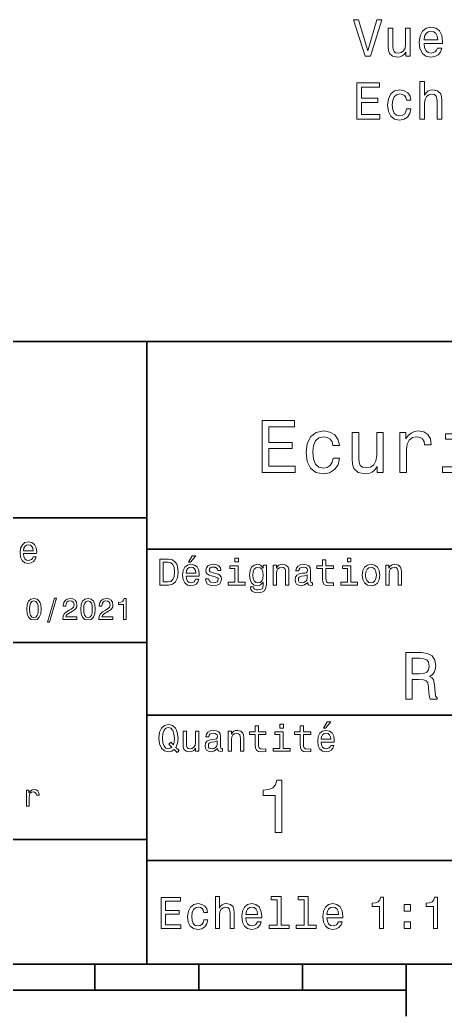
# Model space of a CAD drawing. Extents: x 0 to 420, y 0 to 297.
# Drawn here: x 272.8 to 313.7, y 5 to 101 of the extents above; entities that cross this region are included whole.
import ezdxf

# ---------------------------------------------------------------- set-up
doc = ezdxf.new("R2010")
doc.units = 0

msp = doc.modelspace()

# ---------------------------------------------------------------- linework, layer by layer
at = {"color": 7, "lineweight": 35}
for p, q in [((220, 70), (410, 70)), ((285, 10), (285, 70)), ((220, 53), (285, 53)), ((285, 50), (410, 50)), ((220, 41), (285, 41)), ((285, 34), (410, 34)), ((220, 22), (285, 22)), ((285, 20), (410, 20)), ((10, 10), (410, 10)), ((220, 10), (410, 10)), ((110, 7.5), (310, 7.5))]:
    msp.add_line(p, q, dxfattribs=at)
at = {"color": 7, "lineweight": 35, "ltscale": 0.0625}
for p, q in [((280, 10), (280, 7.5)), ((290, 10), (290, 7.5)), ((300, 10), (300, 7.5))]:
    msp.add_line(p, q, dxfattribs=at)
at = {"color": 7, "lineweight": 35, "ltscale": 0.125}
msp.add_line((310, 10), (310, 5), dxfattribs=at)
at = {"color": 7, "lineweight": 13}
for points in [[(307.171234, 100.991592), (306.293701, 98.011047), (305.390961, 100.991592), (304.911865, 100.991592), (306.041534, 97.486549), (306.545868, 97.486549), (307.65033, 100.991592)], [(310.373688, 100.194763), (309.929871, 100.194763), (309.929871, 98.631363), (309.879456, 98.26825), (309.733185, 98.006004), (309.506256, 97.84462), (309.208679, 97.794189), (308.971649, 97.834534), (308.820374, 97.955566), (308.734619, 98.162338), (308.714447, 98.454849), (308.714447, 100.194763), (308.27066, 100.194763), (308.27066, 98.414505), (308.285797, 98.056435), (308.381592, 97.758881), (308.674103, 97.486549), (309.143127, 97.390732), (309.395294, 97.426033), (309.612152, 97.516808), (309.798737, 97.673149), (309.950043, 97.900093), (309.950043, 97.486549), (310.373688, 97.486549)], [(311.710144, 98.712051), (313.485352, 98.712051), (313.490387, 98.918823), (313.409698, 99.498795), (313.187805, 99.932518), (312.834778, 100.194763), (312.365753, 100.290581), (311.90683, 100.18972), (311.553802, 99.907295), (311.326843, 99.448364), (311.246155, 98.843178), (311.321808, 98.222862), (311.548737, 97.768967), (311.896729, 97.486549), (312.350616, 97.390732), (312.743988, 97.456291), (313.066772, 97.627762), (313.303802, 97.900093), (313.439972, 98.263206), (313.00119, 98.263206), (312.910431, 98.061478), (312.779297, 97.910179), (312.406097, 97.789146), (312.118622, 97.84462), (311.901764, 98.021133), (311.760559, 98.308594), (311.710144, 98.696922)], [(311.710144, 99.085251), (311.765625, 99.433235), (311.901764, 99.690437), (312.108551, 99.846779), (312.38089, 99.902252), (312.648163, 99.846779), (312.85495, 99.690437), (312.981018, 99.433235), (313.026428, 99.085251)], [(311.321808, 91.43972), (311.765625, 91.43972), (311.765625, 93.00312), (311.811005, 93.361191), (311.957245, 93.623436), (312.184204, 93.784821), (312.486786, 93.845337), (312.728851, 93.794907), (312.880157, 93.658737), (312.955811, 93.431793), (312.981018, 93.129204), (312.981018, 91.43972), (313.424835, 91.43972), (313.424835, 93.219978), (313.404663, 93.578049), (313.313873, 93.875603), (313.016327, 94.147934), (312.552368, 94.243752), (312.300201, 94.20845), (312.083344, 94.112633), (311.901764, 93.961334), (311.765625, 93.754562), (311.765625, 95.06076), (311.321808, 95.06076)], [(305.234619, 91.43972), (307.453644, 91.43972), (307.453644, 91.86335), (305.698608, 91.86335), (305.698608, 93.048508), (307.261993, 93.048508), (307.261993, 93.467094), (305.698608, 93.467094), (305.698608, 94.51609), (307.4133, 94.51609), (307.4133, 94.93972), (305.234619, 94.93972)], [(310.010559, 93.250237), (310.449341, 93.250237), (310.358551, 93.653694), (310.141693, 93.97142), (309.803802, 94.168106), (309.365021, 94.243752), (308.88089, 94.142891), (308.512726, 93.860466), (308.280731, 93.401535), (308.200043, 92.786263), (308.275696, 92.176033), (308.502655, 91.722137), (308.860718, 91.43972), (309.349915, 91.343903), (309.78363, 91.419548), (310.121521, 91.631363), (310.353516, 91.964218), (310.454376, 92.40802), (310.030731, 92.40802), (309.955078, 92.125603), (309.813873, 91.91378), (309.612152, 91.782661), (309.365021, 91.742317), (309.057404, 91.807877), (308.83548, 92.009605), (308.699341, 92.337418), (308.653931, 92.801392), (308.699341, 93.25528), (308.840546, 93.583092), (309.067474, 93.784821), (309.365021, 93.855423), (309.627289, 93.810036), (309.823975, 93.694046), (309.955078, 93.502403)], [(296.109497, 57.381123), (299.279541, 57.381123), (299.279541, 57.986309), (296.772339, 57.986309), (296.772339, 59.679394), (299.005768, 59.679394), (299.005768, 60.277374), (296.772339, 60.277374), (296.772339, 61.775936), (299.221893, 61.775936), (299.221893, 62.381123), (296.109497, 62.381123)], [(302.932281, 59.967579), (303.559082, 59.967579), (303.429382, 60.543945), (303.119598, 60.997837), (302.636871, 61.278816), (302.010071, 61.386887), (301.318451, 61.242794), (300.792511, 60.839336), (300.46109, 60.183716), (300.345825, 59.304752), (300.453888, 58.432995), (300.778107, 57.78458), (301.289612, 57.381123), (301.988464, 57.244236), (302.608063, 57.352303), (303.09079, 57.6549), (303.42218, 58.130402), (303.566284, 58.764408), (302.96109, 58.764408), (302.853027, 58.36095), (302.651306, 58.058357), (302.363098, 57.871037), (302.010071, 57.8134), (301.570618, 57.907059), (301.253601, 58.195244), (301.059082, 58.663544), (300.994232, 59.326366), (301.059082, 59.974781), (301.260803, 60.443081), (301.585022, 60.731266), (302.010071, 60.83213), (302.384735, 60.767288), (302.66571, 60.601585), (302.853027, 60.327808)], [(307.788177, 61.25), (307.154175, 61.25), (307.154175, 59.016571), (307.082123, 58.497837), (306.873199, 58.123196), (306.548981, 57.892651), (306.123901, 57.820602), (305.785309, 57.878242), (305.569153, 58.051151), (305.446686, 58.346542), (305.417877, 58.764408), (305.417877, 61.25), (304.783875, 61.25), (304.783875, 58.706772), (304.805481, 58.195244), (304.942352, 57.770172), (305.360229, 57.381123), (306.030243, 57.244236), (306.390503, 57.294666), (306.700287, 57.424351), (306.966858, 57.647694), (307.182983, 57.971901), (307.182983, 57.381123), (307.788177, 57.381123)], [(309.380402, 57.381123), (310.014404, 57.381123), (310.014404, 59.592937), (310.079254, 60.12608), (310.273773, 60.507923), (310.59079, 60.738472), (311.015839, 60.817722), (311.332855, 60.767288), (311.570618, 60.623199), (311.714691, 60.378242), (311.765137, 60.046829), (312.406342, 60.046829), (312.319885, 60.630402), (312.082123, 61.048271), (311.685883, 61.30043), (311.145538, 61.386887), (310.778107, 61.32925), (310.46109, 61.185158), (310.180115, 60.940201), (309.956757, 60.608788), (309.956757, 61.25), (309.380402, 61.25)], [(315.417877, 57.914265), (315.417877, 61.120316), (313.789612, 61.120316), (313.789612, 60.579971), (314.783875, 60.579971), (314.783875, 57.914265), (313.48703, 57.914265), (313.48703, 57.381123), (316.729095, 57.381123), (316.729095, 57.914265)], [(273.121765, 49.565922), (274.389771, 49.565922), (274.393372, 49.713619), (274.335724, 50.127884), (274.177246, 50.437683), (273.925079, 50.625), (273.590057, 50.693443), (273.262238, 50.621399), (273.010101, 50.41967), (272.847992, 50.091862), (272.790344, 49.659584), (272.844391, 49.216499), (273.00647, 48.892292), (273.255035, 48.690563), (273.579254, 48.62212), (273.860229, 48.668949), (274.09079, 48.791428), (274.260101, 48.98595), (274.357361, 49.245319), (274.043945, 49.245319), (273.979095, 49.101227), (273.885437, 48.993156), (273.618866, 48.9067), (273.413544, 48.946327), (273.258636, 49.072407), (273.157776, 49.27774), (273.121765, 49.555115)], [(273.121765, 49.832493), (273.161377, 50.081055), (273.258636, 50.264771), (273.406342, 50.376442), (273.600861, 50.416069), (273.791779, 50.376442), (273.939484, 50.264771), (274.029541, 50.081055), (274.061951, 49.832493)], [(287.080688, 49.030979), (286.248566, 49.030979), (286.248566, 46.530979), (287.080688, 46.530979), (287.473328, 46.610229), (287.765137, 46.851585), (287.945251, 47.244236), (288.010101, 47.780979), (287.952454, 48.328529), (287.880402, 48.544666), (287.779541, 48.717579), (287.487762, 48.951729), (287.296844, 49.009365)], [(289.004333, 48.728386), (289.216858, 48.728386), (289.71759, 49.340778), (289.364563, 49.340778)], [(293.824219, 49.117435), (293.489197, 49.117435), (293.489197, 48.757202), (293.824219, 48.757202)], [(301.943817, 48.130402), (301.943817, 47.161381), (301.965424, 46.84798), (302.066284, 46.631844), (302.268005, 46.505764), (302.610229, 46.462536), (302.984863, 46.480545), (302.984863, 46.754322), (302.71109, 46.732708), (302.462524, 46.761528), (302.329254, 46.851585), (302.271606, 47.00288), (302.260803, 47.215416), (302.260803, 48.130402), (302.984863, 48.130402), (302.984863, 48.400574), (302.260803, 48.400574), (302.260803, 48.966137), (301.943817, 48.966137), (301.943817, 48.400574), (301.39624, 48.400574), (301.39624, 48.130402)], [(304.667145, 49.117435), (304.332123, 49.117435), (304.332123, 48.757202), (304.667145, 48.757202)], [(287.055481, 48.731987), (287.329254, 48.677952), (287.516571, 48.512245), (287.628235, 48.216858), (287.664276, 47.780979), (287.624634, 47.359509), (287.51297, 47.064121), (287.322052, 46.887608), (287.055481, 46.829971), (286.583588, 46.829971), (286.583588, 48.731987)], [(288.784576, 47.406338), (290.052582, 47.406338), (290.056183, 47.554035), (289.998566, 47.9683), (289.840057, 48.278099), (289.587891, 48.465416), (289.252869, 48.533859), (288.925079, 48.461815), (288.672913, 48.260086), (288.510803, 47.932278), (288.453156, 47.5), (288.507202, 47.056915), (288.669312, 46.732708), (288.917877, 46.530979), (289.242065, 46.462536), (289.523041, 46.509365), (289.753601, 46.631844), (289.922913, 46.826366), (290.020172, 47.085735), (289.706787, 47.085735), (289.641937, 46.941643), (289.548279, 46.833572), (289.281708, 46.747116), (289.076355, 46.786743), (288.921478, 46.912823), (288.820618, 47.118156), (288.784576, 47.395531)], [(288.784576, 47.672909), (288.824219, 47.921471), (288.921478, 48.105186), (289.069153, 48.216858), (289.263702, 48.256485), (289.45462, 48.216858), (289.602295, 48.105186), (289.692352, 47.921471), (289.724792, 47.672909)], [(291.623199, 47.658501), (291.317017, 47.730545), (291.090057, 47.8134), (291.014404, 47.982708), (291.036011, 48.101585), (291.111664, 48.188038), (291.234161, 48.242073), (291.410675, 48.263687), (291.579956, 48.242073), (291.713257, 48.177231), (291.799713, 48.079971), (291.835724, 47.950287), (292.145538, 47.950287), (292.145538, 47.957493), (292.091492, 48.191643), (291.943817, 48.375359), (291.713257, 48.490635), (291.410675, 48.533859), (291.104462, 48.490635), (290.881134, 48.371758), (290.740631, 48.195244), (290.697418, 47.971901), (290.729828, 47.755764), (290.830688, 47.604465), (290.996399, 47.496399), (291.237762, 47.42075), (291.59079, 47.334293), (291.806915, 47.244236), (291.864563, 47.172188), (291.886169, 47.064121), (291.85376, 46.930836), (291.767303, 46.829971), (291.626801, 46.765129), (291.439484, 46.743515), (291.241364, 46.765129), (291.09726, 46.840778), (291, 46.963257), (290.960388, 47.132565), (290.654175, 47.132565), (290.70462, 46.844379), (290.852295, 46.635445), (291.086456, 46.509365), (291.410675, 46.462536), (291.749268, 46.509365), (291.997833, 46.635445), (292.149139, 46.837173), (292.203156, 47.100143), (292.163544, 47.327087), (292.05188, 47.481987), (291.868164, 47.582851)], [(293.813416, 46.79755), (293.813416, 48.400574), (292.999268, 48.400574), (292.999268, 48.130402), (293.496399, 48.130402), (293.496399, 46.79755), (292.847992, 46.79755), (292.847992, 46.530979), (294.469025, 46.530979), (294.469025, 46.79755)], [(296.518738, 46.617435), (296.518738, 48.465416), (296.216125, 48.465416), (296.216125, 48.152016), (295.96759, 48.4366), (295.816284, 48.508644), (295.646973, 48.533859), (295.34079, 48.461815), (295.103027, 48.260086), (294.94812, 47.935879), (294.894104, 47.5), (294.94812, 47.060516), (295.103027, 46.736309), (295.34079, 46.530979), (295.646973, 46.462536), (295.819885, 46.487751), (295.963989, 46.552593), (296.216125, 46.826366), (296.216125, 46.552593), (296.187317, 46.336456), (296.108063, 46.181557), (295.956787, 46.091499), (295.729828, 46.059078), (295.531708, 46.080692), (295.391205, 46.134727), (295.30835, 46.228386), (295.283142, 46.354465), (294.976959, 46.354465), (294.976959, 46.340057), (295.023773, 46.109509), (295.167877, 45.9366), (295.398407, 45.824928), (295.711823, 45.785301), (296.086456, 45.839336), (296.335022, 45.990635), (296.475494, 46.253601)], [(295.221893, 47.5), (295.254333, 47.820606), (295.351593, 48.058357), (295.502869, 48.198845), (295.70462, 48.249279), (295.917145, 48.198845), (296.075653, 48.058357), (296.172913, 47.820606), (296.208923, 47.5), (296.172913, 47.172188), (296.075653, 46.938038), (295.917145, 46.793949), (295.70462, 46.747116), (295.502869, 46.793949), (295.351593, 46.938038), (295.254333, 47.175793)], [(297.181549, 46.530979), (297.498566, 46.530979), (297.498566, 47.647694), (297.530975, 47.903458), (297.635437, 48.090778), (297.797546, 48.206051), (298.013702, 48.249279), (298.186584, 48.213257), (298.294678, 48.115993), (298.348694, 47.953888), (298.366699, 47.737751), (298.366699, 46.530979), (298.683716, 46.530979), (298.683716, 47.802593), (298.669312, 48.058357), (298.604462, 48.270893), (298.391937, 48.465416), (298.060516, 48.533859), (297.876801, 48.508644), (297.721893, 48.440201), (297.588623, 48.324928), (297.484161, 48.170029), (297.484161, 48.465416), (297.181549, 48.465416)], [(300.499268, 46.783142), (300.499268, 46.772335), (300.517303, 46.649857), (300.57132, 46.5634), (300.798279, 46.494957), (300.974792, 46.523773), (300.974792, 46.76873), (300.899139, 46.757923), (300.798279, 46.804756), (300.780273, 46.948845), (300.780273, 47.950287), (300.73703, 48.206051), (300.610962, 48.386166), (300.391205, 48.494236), (300.081421, 48.533859), (299.778809, 48.490635), (299.555481, 48.368156), (299.414978, 48.177231), (299.368164, 47.925072), (299.368164, 47.903458), (299.65274, 47.903458), (299.677948, 48.054756), (299.757202, 48.162823), (299.886902, 48.227665), (300.070618, 48.25288), (300.247131, 48.234871), (300.373199, 48.180836), (300.448853, 48.087173), (300.47406, 47.957493), (300.459656, 47.806194), (300.402008, 47.730545), (300.257935, 47.694523), (299.987762, 47.665707), (299.677948, 47.600864), (299.458221, 47.485592), (299.328522, 47.305473), (299.28891, 47.038906), (299.324921, 46.801151), (299.436584, 46.624638), (299.616699, 46.512966), (299.865265, 46.473343), (300.200287, 46.548992)], [(304.656342, 46.79755), (304.656342, 48.400574), (303.842224, 48.400574), (303.842224, 48.130402), (304.339325, 48.130402), (304.339325, 46.79755), (303.690918, 46.79755), (303.690918, 46.530979), (305.311951, 46.530979), (305.311951, 46.79755)], [(305.762238, 47.496399), (305.819885, 47.056915), (305.985596, 46.732708), (306.248566, 46.530979), (306.601593, 46.462536), (306.951019, 46.530979), (307.213989, 46.729107), (307.3797, 47.053314), (307.440918, 47.496399), (307.3797, 47.935879), (307.213989, 48.263687), (306.951019, 48.461815), (306.601593, 48.533859), (306.248566, 48.461815), (305.985596, 48.260086), (305.819885, 47.935879)], [(306.086456, 47.5), (306.118866, 47.824207), (306.219727, 48.058357), (306.381836, 48.20245), (306.601593, 48.25288), (306.817719, 48.20245), (306.979828, 48.061958), (307.080688, 47.824207), (307.11673, 47.5), (307.080688, 47.172188), (306.979828, 46.934437), (306.817719, 46.790344), (306.601593, 46.743515), (306.381836, 46.790344), (306.219727, 46.934437), (306.118866, 47.172188)], [(308.024506, 46.530979), (308.341492, 46.530979), (308.341492, 47.647694), (308.373932, 47.903458), (308.478394, 48.090778), (308.640503, 48.206051), (308.856628, 48.249279), (309.029541, 48.213257), (309.137604, 48.115993), (309.19165, 47.953888), (309.209656, 47.737751), (309.209656, 46.530979), (309.526672, 46.530979), (309.526672, 47.802593), (309.512238, 48.058357), (309.447418, 48.270893), (309.234863, 48.465416), (308.903473, 48.533859), (308.719727, 48.508644), (308.56485, 48.440201), (308.431549, 48.324928), (308.327087, 48.170029), (308.327087, 48.465416), (308.024506, 48.465416)], [(300.463257, 47.208214), (300.420044, 47.020893), (300.304749, 46.876801), (300.131836, 46.783142), (299.919312, 46.750721), (299.78241, 46.76873), (299.68515, 46.826366), (299.623932, 46.927231), (299.605896, 47.067722), (299.620331, 47.193802), (299.677948, 47.283859), (299.908508, 47.384727), (300.200287, 47.427952), (300.463257, 47.514408)], [(273.438049, 44.201729), (273.481262, 43.749279), (273.61673, 43.426514), (273.832855, 43.230549), (274.132568, 43.167149), (274.429413, 43.230549), (274.645538, 43.426514), (274.778107, 43.749279), (274.824219, 44.201729), (274.778107, 44.651299), (274.723358, 44.829971), (274.645538, 44.976948), (274.429413, 45.172913), (274.132568, 45.239193), (273.832855, 45.172913), (273.61673, 44.974064), (273.481262, 44.651299)], [(275.417877, 42.956772), (275.61673, 42.956772), (276.314117, 45.279541), (276.112396, 45.279541)], [(276.899139, 43.224785), (278.273773, 43.224785), (278.273773, 43.472622), (277.187317, 43.472622), (277.247833, 43.60807), (277.351593, 43.720463), (277.671478, 43.925072), (277.841492, 44.011528), (278.031708, 44.135448), (278.167145, 44.279541), (278.244965, 44.44957), (278.273773, 44.642651), (278.224792, 44.884727), (278.089355, 45.074928), (277.881836, 45.195965), (277.613831, 45.239193), (277.337189, 45.190201), (277.126801, 45.054756), (276.991364, 44.838619), (276.945251, 44.553314), (276.945251, 44.51297), (277.207489, 44.51297), (277.207489, 44.536022), (277.233429, 44.731991), (277.311249, 44.876083), (277.43515, 44.9683), (277.599426, 45), (277.766571, 44.971184), (277.890503, 44.899136), (277.971191, 44.786743), (278, 44.645535), (277.979828, 44.51297), (277.925079, 44.400578), (277.832855, 44.302593), (277.706055, 44.216141), (277.536041, 44.12392), (277.253601, 43.945248), (277.054749, 43.755043), (276.936615, 43.524498), (276.899139, 43.233429)], [(278.64267, 44.201729), (278.685883, 43.749279), (278.82132, 43.426514), (279.037476, 43.230549), (279.337189, 43.167149), (279.634003, 43.230549), (279.850159, 43.426514), (279.982727, 43.749279), (280.028809, 44.201729), (279.982727, 44.651299), (279.927948, 44.829971), (279.850159, 44.976948), (279.634003, 45.172913), (279.337189, 45.239193), (279.037476, 45.172913), (278.82132, 44.974064), (278.685883, 44.651299)], [(280.368866, 43.224785), (281.74353, 43.224785), (281.74353, 43.472622), (280.657074, 43.472622), (280.71759, 43.60807), (280.82132, 43.720463), (281.141205, 43.925072), (281.311249, 44.011528), (281.501434, 44.135448), (281.636902, 44.279541), (281.714691, 44.44957), (281.74353, 44.642651), (281.694519, 44.884727), (281.559082, 45.074928), (281.351593, 45.195965), (281.083588, 45.239193), (280.806915, 45.190201), (280.596558, 45.054756), (280.46109, 44.838619), (280.414978, 44.553314), (280.414978, 44.51297), (280.677246, 44.51297), (280.677246, 44.536022), (280.703186, 44.731991), (280.780975, 44.876083), (280.904907, 44.9683), (281.069153, 45), (281.236328, 44.971184), (281.360229, 44.899136), (281.440918, 44.786743), (281.469757, 44.645535), (281.449585, 44.51297), (281.394806, 44.400578), (281.302612, 44.302593), (281.175781, 44.216141), (281.005768, 44.12392), (280.723358, 43.945248), (280.524506, 43.755043), (280.406342, 43.524498), (280.368866, 43.233429)], [(282.755035, 43.224785), (283.017303, 43.224785), (283.017303, 45.239193), (282.82132, 45.239193), (282.76947, 45.0634), (282.66571, 44.945248), (282.507202, 44.876083), (282.288177, 44.853027), (282.288177, 44.648415), (282.755035, 44.648415)], [(273.714691, 44.201729), (273.737762, 44.550434), (273.809814, 44.801155), (273.939484, 44.948128), (274.132568, 45), (274.322784, 44.948128), (274.452454, 44.801155), (274.524506, 44.550434), (274.547546, 44.201729), (274.524506, 43.850143), (274.452454, 43.599426), (274.322784, 43.45245), (274.132568, 43.403458), (273.939484, 43.45245), (273.809814, 43.599426), (273.737762, 43.850143)], [(278.919312, 44.201729), (278.942383, 44.550434), (279.014404, 44.801155), (279.144104, 44.948128), (279.337189, 45), (279.527374, 44.948128), (279.657074, 44.801155), (279.729126, 44.550434), (279.752167, 44.201729), (279.729126, 43.850143), (279.657074, 43.599426), (279.527374, 43.45245), (279.337189, 43.403458), (279.144104, 43.45245), (279.014404, 43.599426), (278.942383, 43.850143)], [(309.971191, 35.530258), (310.574219, 35.530258), (310.574219, 37.430115), (311.190216, 37.430115), (311.644104, 37.41066), (311.929413, 37.319885), (312.085022, 37.105907), (312.149872, 36.723343), (312.182281, 36.139767), (312.221191, 35.757202), (312.299011, 35.530258), (312.979828, 35.530258), (312.979828, 35.653458), (312.830688, 35.835014), (312.778839, 36.172188), (312.733429, 36.898415), (312.623199, 37.4366), (312.47406, 37.605186), (312.240631, 37.728386), (312.5, 37.890488), (312.681549, 38.117435), (312.798279, 38.402737), (312.837189, 38.746395), (312.746399, 39.291065), (312.48703, 39.699566), (312.059082, 39.945965), (311.475525, 40.030258), (309.971191, 40.030258)], [(311.306915, 39.479107), (311.702454, 39.440201), (311.981262, 39.317001), (312.156342, 39.090057), (312.214691, 38.733429), (312.149872, 38.357346), (311.974792, 38.130402), (311.676514, 38.013687), (311.268005, 37.981266), (310.574219, 37.981266), (310.574219, 39.479107)], [(287.642639, 30.685879), (287.916412, 30.401297), (288.107361, 30.592218), (287.811951, 30.894812), (287.963257, 31.305475), (288.010101, 31.780979), (287.94165, 32.339336), (287.862396, 32.56628), (287.757935, 32.753601), (287.462524, 33.009365), (287.28241, 33.074207), (287.08429, 33.099422), (286.702454, 33.009365), (286.410675, 32.757202), (286.223358, 32.342937), (286.158508, 31.780979), (286.223358, 31.219019), (286.407074, 30.804754), (286.698853, 30.54899), (287.08429, 30.462536), (287.397705, 30.520172)], [(287.41571, 30.916426), (287.260803, 30.801151), (287.08429, 30.765129), (286.850159, 30.829971), (286.666412, 31.024494), (286.543945, 31.341497), (286.504333, 31.780979), (286.543945, 32.216858), (286.662811, 32.537464), (286.846527, 32.731987), (287.08429, 32.80043), (287.318451, 32.731987), (287.502167, 32.533859), (287.621033, 32.213257), (287.664276, 31.780979), (287.631836, 31.40634), (287.563416, 31.150576), (287.329254, 31.395533), (287.134735, 31.211815)], [(295.438049, 32.130402), (295.438049, 31.161383), (295.459656, 30.847982), (295.560516, 30.631844), (295.762238, 30.505762), (296.104462, 30.462536), (296.479095, 30.480547), (296.479095, 30.754322), (296.205322, 30.732708), (295.956787, 30.761526), (295.823486, 30.851583), (295.765839, 31.002882), (295.755035, 31.215418), (295.755035, 32.130402), (296.479095, 32.130402), (296.479095, 32.400574), (295.755035, 32.400574), (295.755035, 32.966137), (295.438049, 32.966137), (295.438049, 32.400574), (294.890503, 32.400574), (294.890503, 32.130402)], [(298.161377, 33.117435), (297.826355, 33.117435), (297.826355, 32.757202), (298.161377, 32.757202)], [(299.775208, 32.130402), (299.775208, 31.161383), (299.796814, 30.847982), (299.897705, 30.631844), (300.099426, 30.505762), (300.44165, 30.462536), (300.816284, 30.480547), (300.816284, 30.754322), (300.542511, 30.732708), (300.293945, 30.761526), (300.160675, 30.851583), (300.103027, 31.002882), (300.092224, 31.215418), (300.092224, 32.130402), (300.816284, 32.130402), (300.816284, 32.400574), (300.092224, 32.400574), (300.092224, 32.966137), (299.775208, 32.966137), (299.775208, 32.400574), (299.227661, 32.400574), (299.227661, 32.130402)], [(302.015839, 32.728386), (302.228394, 32.728386), (302.729095, 33.340778), (302.376068, 33.340778)], [(289.998566, 32.465416), (289.681549, 32.465416), (289.681549, 31.348703), (289.645538, 31.089336), (289.541077, 30.902016), (289.378967, 30.786743), (289.166412, 30.750719), (288.997131, 30.779539), (288.889038, 30.865993), (288.82782, 31.013687), (288.813416, 31.222622), (288.813416, 32.465416), (288.496399, 32.465416), (288.496399, 31.193804), (288.507202, 30.93804), (288.575653, 30.725504), (288.784576, 30.530979), (289.119598, 30.462536), (289.299713, 30.487751), (289.45462, 30.552593), (289.587891, 30.664265), (289.695953, 30.826368), (289.695953, 30.530979), (289.998566, 30.530979)], [(291.824921, 30.78314), (291.824921, 30.772333), (291.842926, 30.649855), (291.896973, 30.5634), (292.123932, 30.494957), (292.300446, 30.523775), (292.300446, 30.768732), (292.224792, 30.757925), (292.123932, 30.804754), (292.105896, 30.948847), (292.105896, 31.950287), (292.062683, 32.206051), (291.936584, 32.386166), (291.716858, 32.494236), (291.407074, 32.533859), (291.104462, 32.490635), (290.881134, 32.368156), (290.740631, 32.177231), (290.693817, 31.925072), (290.693817, 31.903458), (290.978394, 31.903458), (291.003601, 32.054756), (291.082855, 32.162823), (291.212524, 32.227665), (291.39624, 32.25288), (291.572754, 32.234871), (291.698853, 32.180836), (291.774506, 32.087173), (291.799713, 31.957493), (291.785309, 31.806194), (291.727661, 31.730547), (291.583588, 31.694523), (291.313416, 31.665705), (291.003601, 31.600864), (290.783875, 31.48559), (290.654175, 31.305475), (290.614563, 31.038904), (290.650574, 30.801151), (290.762238, 30.62464), (290.942352, 30.512968), (291.190918, 30.473343), (291.52594, 30.54899)], [(292.844391, 30.530979), (293.161377, 30.530979), (293.161377, 31.647694), (293.193817, 31.903458), (293.298279, 32.090778), (293.460388, 32.206051), (293.676514, 32.249279), (293.849426, 32.213257), (293.957489, 32.115993), (294.011536, 31.95389), (294.029541, 31.737751), (294.029541, 30.530979), (294.346558, 30.530979), (294.346558, 31.802593), (294.332123, 32.058357), (294.267303, 32.270893), (294.054749, 32.465416), (293.723358, 32.533859), (293.539612, 32.508644), (293.384735, 32.440201), (293.251434, 32.324928), (293.146973, 32.170029), (293.146973, 32.465416), (292.844391, 32.465416)], [(298.150574, 30.79755), (298.150574, 32.400574), (297.336456, 32.400574), (297.336456, 32.130402), (297.833588, 32.130402), (297.833588, 30.79755), (297.18515, 30.79755), (297.18515, 30.530979), (298.806183, 30.530979), (298.806183, 30.79755)], [(301.796112, 31.40634), (303.064117, 31.40634), (303.067719, 31.554033), (303.010071, 31.9683), (302.851593, 32.278099), (302.599426, 32.465416), (302.264404, 32.533859), (301.936584, 32.461815), (301.684448, 32.260086), (301.522339, 31.932276), (301.464691, 31.5), (301.518738, 31.056915), (301.680847, 30.732708), (301.929382, 30.530979), (302.253601, 30.462536), (302.534576, 30.509365), (302.765137, 30.631844), (302.934448, 30.826368), (303.031708, 31.085733), (302.718292, 31.085733), (302.653442, 30.941643), (302.559784, 30.833572), (302.293213, 30.747118), (302.087891, 30.786743), (301.932983, 30.912823), (301.832123, 31.118155), (301.796112, 31.395533)], [(301.796112, 31.672911), (301.835724, 31.921469), (301.932983, 32.105186), (302.080688, 32.216858), (302.275208, 32.256485), (302.466125, 32.216858), (302.613831, 32.105186), (302.703888, 31.921469), (302.736298, 31.672911)], [(291.78891, 31.208212), (291.745667, 31.020893), (291.630402, 30.876801), (291.457489, 30.78314), (291.244965, 30.750719), (291.108063, 30.768732), (291.010803, 30.826368), (290.949554, 30.927233), (290.931549, 31.067722), (290.945953, 31.193804), (291.003601, 31.283861), (291.234161, 31.384726), (291.52594, 31.427954), (291.78891, 31.514408)], [(297.370331, 22.700289), (298.02594, 22.700289), (298.02594, 27.736313), (297.536041, 27.736313), (297.406342, 27.296831), (297.146973, 27.001442), (296.750732, 26.828531), (296.203186, 26.770893), (296.203186, 26.259367), (297.370331, 26.259367)], [(273.412109, 25.224785), (273.66571, 25.224785), (273.66571, 26.10951), (273.69165, 26.322767), (273.76947, 26.475506), (273.896271, 26.567724), (274.066284, 26.599424), (274.193085, 26.579252), (274.288208, 26.521614), (274.345825, 26.423632), (274.365997, 26.291067), (274.622498, 26.291067), (274.587891, 26.524496), (274.492798, 26.691643), (274.33429, 26.792507), (274.118164, 26.827091), (273.971191, 26.804035), (273.844391, 26.746399), (273.731995, 26.648417), (273.64267, 26.515852), (273.64267, 26.772335), (273.412109, 26.772335)], [(286.393372, 13.428675), (288.29538, 13.428675), (288.29538, 13.791787), (286.791077, 13.791787), (286.791077, 14.807637), (288.131134, 14.807637), (288.131134, 15.166427), (286.791077, 15.166427), (286.791077, 16.065563), (288.260803, 16.065563), (288.260803, 16.428675), (286.393372, 16.428675)], [(291.610962, 13.428675), (291.991364, 13.428675), (291.991364, 14.768732), (292.030273, 15.075649), (292.155609, 15.300432), (292.350159, 15.438761), (292.609497, 15.490635), (292.817017, 15.447407), (292.946686, 15.330692), (293.011536, 15.136168), (293.033142, 14.876801), (293.033142, 13.428675), (293.413544, 13.428675), (293.413544, 14.954612), (293.39624, 15.261528), (293.318451, 15.516571), (293.063416, 15.75), (292.66571, 15.832133), (292.449554, 15.801874), (292.263702, 15.719741), (292.108063, 15.590058), (291.991364, 15.412825), (291.991364, 16.532421), (291.610962, 16.532421)], [(297.572052, 16.212536), (297.572052, 13.748559), (296.789612, 13.748559), (296.789612, 13.428675), (298.73056, 13.428675), (298.73056, 13.748559), (297.952454, 13.748559), (297.952454, 16.532421), (296.975494, 16.532421), (296.975494, 16.212536)], [(300.174347, 16.212536), (300.174347, 13.748559), (299.391937, 13.748559), (299.391937, 13.428675), (301.332855, 13.428675), (301.332855, 13.748559), (300.554749, 13.748559), (300.554749, 16.532421), (299.57782, 16.532421), (299.57782, 16.212536)], [(307.416412, 13.428675), (307.809784, 13.428675), (307.809784, 16.450289), (307.515839, 16.450289), (307.438019, 16.1866), (307.28241, 16.009367), (307.044647, 15.905621), (306.716125, 15.871038), (306.716125, 15.564121), (307.416412, 15.564121)], [(312.621033, 13.428675), (313.014404, 13.428675), (313.014404, 16.450289), (312.720459, 16.450289), (312.642639, 16.1866), (312.48703, 16.009367), (312.249268, 15.905621), (311.920746, 15.871038), (311.920746, 15.564121), (312.621033, 15.564121)], [(290.48703, 14.980548), (290.863098, 14.980548), (290.785309, 15.326369), (290.599426, 15.598703), (290.309784, 15.767292), (289.933716, 15.832133), (289.518738, 15.745678), (289.203156, 15.503603), (289.004333, 15.110231), (288.93515, 14.582853), (289, 14.059798), (289.194519, 13.67075), (289.501434, 13.428675), (289.920746, 13.346542), (290.292511, 13.411384), (290.582123, 13.592939), (290.780975, 13.878242), (290.867432, 14.258646), (290.504333, 14.258646), (290.439484, 14.016571), (290.318451, 13.835014), (290.145538, 13.722623), (289.933716, 13.688041), (289.670044, 13.744237), (289.479828, 13.917148), (289.363098, 14.198127), (289.324219, 14.595821), (289.363098, 14.984871), (289.484161, 15.26585), (289.67868, 15.438761), (289.933716, 15.49928), (290.158508, 15.460375), (290.327087, 15.360951), (290.439484, 15.196686)], [(294.546112, 14.479107), (296.067719, 14.479107), (296.072052, 14.656341), (296.002869, 15.153459), (295.812683, 15.525217), (295.510101, 15.75), (295.108063, 15.832133), (294.714691, 15.745678), (294.412109, 15.503603), (294.21759, 15.110231), (294.148407, 14.591499), (294.213257, 14.059798), (294.407776, 13.67075), (294.706055, 13.428675), (295.095093, 13.346542), (295.432281, 13.402739), (295.708923, 13.549712), (295.912109, 13.783141), (296.028809, 14.09438), (295.65274, 14.09438), (295.574921, 13.92147), (295.462524, 13.791787), (295.142639, 13.688041), (294.89624, 13.735591), (294.710388, 13.886888), (294.589325, 14.133286), (294.546112, 14.466139)], [(294.546112, 14.798992), (294.593658, 15.097262), (294.710388, 15.317724), (294.887604, 15.45173), (295.121033, 15.49928), (295.350159, 15.45173), (295.527374, 15.317724), (295.635437, 15.097262), (295.674347, 14.798992)], [(302.353027, 14.479107), (303.874634, 14.479107), (303.878967, 14.656341), (303.809814, 15.153459), (303.619598, 15.525217), (303.317017, 15.75), (302.914978, 15.832133), (302.521606, 15.745678), (302.219025, 15.503603), (302.024506, 15.110231), (301.955322, 14.591499), (302.020172, 14.059798), (302.214691, 13.67075), (302.51297, 13.428675), (302.902008, 13.346542), (303.239197, 13.402739), (303.515839, 13.549712), (303.719025, 13.783141), (303.835724, 14.09438), (303.459656, 14.09438), (303.381836, 13.92147), (303.26944, 13.791787), (302.949554, 13.688041), (302.703186, 13.735591), (302.517303, 13.886888), (302.39624, 14.133286), (302.353027, 14.466139)], [(302.353027, 14.798992), (302.400574, 15.097262), (302.517303, 15.317724), (302.694519, 15.45173), (302.927948, 15.49928), (303.157074, 15.45173), (303.33429, 15.317724), (303.442352, 15.097262), (303.481262, 14.798992)], [(309.798279, 15.105908), (310.394806, 15.105908), (310.394806, 15.75), (309.798279, 15.75)], [(309.798279, 13.428675), (310.394806, 13.428675), (310.394806, 14.072767), (309.798279, 14.072767)]]:
    msp.add_lwpolyline(points, close=True, dxfattribs=at)

doc.saveas('drawing.dxf')
